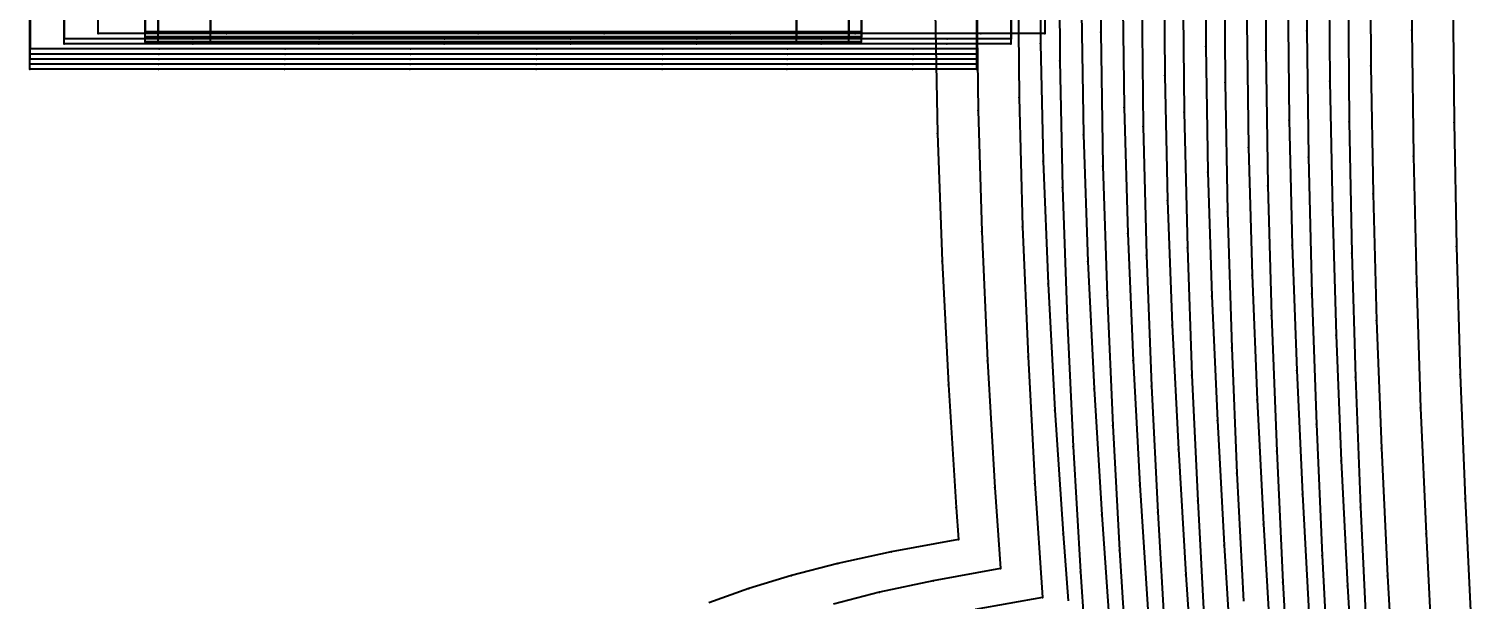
# Model space of a CAD drawing. Extents: x -2408 to 1029, y -526 to 2095.
# Drawn here: x -224.3 to -49.6, y 239.6 to 308.9 of the extents above; entities that cross this region are included whole.
import ezdxf

# ---------------------------------------------------------------- set-up
doc = ezdxf.new("R2010")
doc.units = 0

# ---------------------------------------------------------------- blocks, each defined once
blk = doc.blocks.new(' -30')
at = {"layer": '1'}
for points in [[(-229.340909, 544.673875), (-214.357411, 543.007636), (-199.380836, 541.282704), (-184.367609, 539.451497), (-169.415656, 537.522511), (-154.549495, 535.507821), (-139.623474, 533.388503), (-124.646614, 531.167397), (-109.742759, 528.897307), (-94.63028, 526.580048), (-94.802148, 510.607237), (-94.92007, 495.218377), (-94.849239, 479.974435), (-94.527407, 465.687633), (-93.937497, 450.831002), (-93.098738, 435.516135), (-92.109499, 420.534611), (-91.504507, 412.391815)], [(478.035278, 546.451263), (478.035278, 518.003273), (478.035278, 400.671844), (470.295849, 400.671844), (455.062391, 400.671844), (439.954714, 400.671844), (424.677277, 400.671844), (409.399835, 400.671844), (394.208775, 400.671844), (378.931338, 400.671844), (363.353195, 400.671844), (363.353195, 411.401223), (363.353195, 426.458583), (363.353195, 441.515962), (363.353195, 456.552738), (363.353195, 471.61011), (363.353195, 486.88547), (363.353195, 502.272308), (363.353195, 518.003273), (363.353195, 533.55951), (363.353195, 546.451263)]]:
    blk.add_lwpolyline(points, dxfattribs=at)
at = {"layer": '14'}
blk.add_lwpolyline([(-231.421617, 532.126365), (-215.539805, 530.358269), (-199.659932, 528.526835), (-184.716631, 526.701148), (-169.079779, 524.666477), (-154.148415, 522.623082), (-138.82949, 520.438341), (-123.25642, 518.13265), (-107.447786, 515.697021), (-107.630848, 499.494936), (-107.59201, 483.699343), (-107.334268, 469.047236), (-106.777074, 453.55854), (-106.009624, 438.589179), (-105.05906, 423.721831), (-104.773865, 419.820175), (-112.92615, 418.352416), (-119.410509, 416.948304), (-125.016039, 415.490597), (-130.165454, 413.906458), (-135.017357, 412.164035)], dxfattribs=at)
blk.add_lwpolyline([(377.323189, 403.973846), (377.323189, 408.932402), (377.323189, 423.927417), (377.323189, 438.905732), (377.323189, 454.422286), (377.323189, 470.256091), (377.323189, 485.591955), (377.323189, 501.153591), (377.323189, 518.003273), (393.747366, 518.003273), (409.447385, 518.003273), (425.024157, 518.003273), (440.491062, 518.003273), (455.351366, 518.003273), (464.065285, 518.003273), (464.065285, 403.973846), (455.429185, 403.973846), (440.589007, 403.973846), (425.125706, 403.973846), (409.39983, 403.973846), (393.716719, 403.973846)], close=True, dxfattribs=at)
at = {"layer": '2'}
for p in [(-104.773865, 419.820175), (377.323189, 403.973846), (378.847198, 403.973846), (385.197182, 403.973846), (456.191292, 403.973846), (462.541275, 403.973846), (464.065285, 403.973846), (363.353195, 400.671844), (478.035278, 400.671844)]:
    blk.add_point(p, dxfattribs=at)
at = {"layer": '3'}
for p in [(-94.849239, 479.974435), (-107.334268, 469.047236), (-94.527407, 465.687633), (-106.777074, 453.55854), (-93.937497, 450.831002), (-106.009624, 438.589179), (-93.098738, 435.516135), (-105.05906, 423.721831), (-92.109499, 420.534611), (-112.92615, 418.352416), (-119.410509, 416.948304), (-125.016039, 415.490597), (-130.165454, 413.906458), (393.716719, 403.973846), (409.39983, 403.973846), (425.125706, 403.973846), (440.589007, 403.973846), (455.429185, 403.973846), (378.931338, 400.671844), (394.208775, 400.671844), (409.399835, 400.671844), (424.677277, 400.671844), (439.954714, 400.671844), (455.062391, 400.671844), (470.295849, 400.671844)]:
    blk.add_point(p, dxfattribs=at)
at = {"layer": '8'}
for points in [[(378.847198, 518.003273), (378.847198, 502.284653), (378.847198, 486.964691), (378.847198, 471.449667), (378.847198, 456.448309), (378.847198, 441.014543), (378.847198, 426.013186), (378.847198, 411.011835), (378.847198, 403.973846)], [(385.197182, 518.003273), (385.197182, 502.519689), (385.197182, 487.217317), (385.197182, 471.820325), (385.197182, 456.606662), (385.197182, 441.209679), (385.197182, 426.124157), (385.197182, 411.051486), (385.197182, 403.973846)], [(456.191292, 518.003273), (456.191292, 403.973846)], [(462.541275, 518.003273), (462.541275, 403.973846)]]:
    blk.add_lwpolyline(points, dxfattribs=at)
blk = doc.blocks.new(' -31')
at = {"layer": '1'}
for points in [[(-224.661296, 547.900369), (-209.677459, 546.273139), (-194.588975, 544.567746), (-179.555679, 542.76568), (-164.49136, 540.856719), (-149.612358, 538.879205), (-134.57248, 536.78732), (-119.590017, 534.612449), (-104.571126, 532.37467), (-89.524498, 530.117836), (-89.730812, 514.301875), (-89.889013, 498.93564), (-89.879462, 483.678925), (-89.626827, 468.904622), (-89.106897, 453.535204), (-88.353528, 438.095688), (-87.433996, 422.815308), (-86.456261, 408.880959)], [(478.035278, 546.451263), (478.035278, 518.003273), (478.035278, 400.671844), (470.295849, 400.671844), (455.062391, 400.671844), (439.954714, 400.671844), (424.677277, 400.671844), (409.399835, 400.671844), (394.208775, 400.671844), (378.931338, 400.671844), (363.353195, 400.671844), (363.353195, 411.401223), (363.353195, 426.458583), (363.353195, 441.515962), (363.353195, 456.552738), (363.353195, 471.61011), (363.353195, 486.88547), (363.353195, 502.272308), (363.353195, 518.003273), (363.353195, 533.55951), (363.353195, 546.451263)]]:
    blk.add_lwpolyline(points, dxfattribs=at)
at = {"layer": '14'}
blk.add_lwpolyline([(-225.236624, 535.189131), (-210.056457, 533.535046), (-194.881169, 531.815889), (-179.880956, 530.013863), (-164.96576, 528.111366), (-149.778742, 526.078391), (-134.212277, 523.907193), (-118.401681, 521.618003), (-102.367792, 519.202194), (-102.591168, 502.7479), (-102.603046, 487.153104), (-102.402857, 471.839814), (-101.962557, 457.181413), (-101.253314, 441.500905), (-100.364637, 426.136454), (-99.693871, 416.315002), (-107.84615, 414.847221), (-114.330507, 413.443097), (-119.936035, 411.985387)], dxfattribs=at)
blk.add_lwpolyline([(377.323189, 403.973846), (377.323189, 408.932402), (377.323189, 423.927417), (377.323189, 438.905732), (377.323189, 454.422286), (377.323189, 470.256091), (377.323189, 485.591955), (377.323189, 501.153591), (377.323189, 518.003273), (393.747366, 518.003273), (409.447385, 518.003273), (425.024157, 518.003273), (440.491062, 518.003273), (455.351366, 518.003273), (464.065285, 518.003273), (464.065285, 403.973846), (455.429185, 403.973846), (440.589007, 403.973846), (425.125706, 403.973846), (409.39983, 403.973846), (393.716719, 403.973846)], close=True, dxfattribs=at)
at = {"layer": '2'}
for p in [(-99.693871, 416.315002), (377.323189, 403.973846), (378.847198, 403.973846), (385.197182, 403.973846), (456.191292, 403.973846), (462.541275, 403.973846), (464.065285, 403.973846), (363.353195, 400.671844), (478.035278, 400.671844)]:
    blk.add_point(p, dxfattribs=at)
at = {"layer": '3'}
for p in [(-102.402857, 471.839814), (-89.626827, 468.904622), (-101.962557, 457.181413), (-89.106897, 453.535204), (-101.253314, 441.500905), (-88.353528, 438.095688), (-100.364637, 426.136454), (-87.433996, 422.815308), (-107.84615, 414.847221), (-114.330507, 413.443097), (393.716719, 403.973846), (409.39983, 403.973846), (425.125706, 403.973846), (440.589007, 403.973846), (455.429185, 403.973846), (378.931338, 400.671844), (394.208775, 400.671844), (409.399835, 400.671844), (424.677277, 400.671844), (439.954714, 400.671844), (455.062391, 400.671844), (470.295849, 400.671844)]:
    blk.add_point(p, dxfattribs=at)
at = {"layer": '8'}
for points in [[(378.847198, 518.003273), (378.847198, 502.284653), (378.847198, 486.964691), (378.847198, 471.449667), (378.847198, 456.448309), (378.847198, 441.014543), (378.847198, 426.013186), (378.847198, 411.011835), (378.847198, 403.973846)], [(385.197182, 518.003273), (385.197182, 502.519689), (385.197182, 487.217317), (385.197182, 471.820325), (385.197182, 456.606662), (385.197182, 441.209679), (385.197182, 426.124157), (385.197182, 411.051486), (385.197182, 403.973846)], [(456.191292, 518.003273), (456.191292, 403.973846)], [(462.541275, 518.003273), (462.541275, 403.973846)]]:
    blk.add_lwpolyline(points, dxfattribs=at)
blk = doc.blocks.new(' -32')
at = {"layer": '1'}
for points in [[(-219.435042, 551.07711), (-204.436461, 549.484383), (-189.423476, 547.819198), (-174.51379, 546.062529), (-159.524407, 544.195696), (-144.498304, 542.236475), (-129.531487, 540.197388), (-114.530037, 538.064348), (-99.58351, 535.881365), (-84.422865, 533.652878), (-84.664211, 517.497694), (-84.850599, 502.462629), (-84.891852, 487.214944), (-84.704066, 472.179414), (-84.273397, 456.918529), (-83.613101, 441.527453), (-82.794173, 426.429278), (-81.832603, 411.349699)], [(478.035278, 546.451263), (478.035278, 518.003273), (478.035278, 400.671844), (470.295849, 400.671844), (455.062391, 400.671844), (439.954714, 400.671844), (424.677277, 400.671844), (409.399835, 400.671844), (394.208775, 400.671844), (378.931338, 400.671844), (363.353195, 400.671844), (363.353195, 411.401223), (363.353195, 426.458583), (363.353195, 441.515962), (363.353195, 456.552738), (363.353195, 471.61011), (363.353195, 486.88547), (363.353195, 502.272308), (363.353195, 518.003273), (363.353195, 533.55951), (363.353195, 546.451263)]]:
    blk.add_lwpolyline(points, dxfattribs=at)
at = {"layer": '14'}
blk.add_lwpolyline([(-219.927186, 538.359183), (-204.457169, 536.710053), (-188.995145, 534.986961), (-173.972639, 533.205913), (-158.8577, 531.306759), (-143.549379, 529.290806), (-127.963952, 527.154146), (-112.91974, 525.016082), (-97.287788, 522.707405), (-97.546838, 506.107599), (-97.600019, 489.682566), (-97.433359, 473.405649), (-97.009875, 457.723451), (-96.346461, 441.972495), (-95.516013, 426.636403), (-94.613867, 412.809792), (-102.766152, 411.342033)], dxfattribs=at)
blk.add_lwpolyline([(377.323189, 403.973846), (377.323189, 408.932402), (377.323189, 423.927417), (377.323189, 438.905732), (377.323189, 454.422286), (377.323189, 470.256091), (377.323189, 485.591955), (377.323189, 501.153591), (377.323189, 518.003273), (393.747366, 518.003273), (409.447385, 518.003273), (425.024157, 518.003273), (440.491062, 518.003273), (455.351366, 518.003273), (464.065285, 518.003273), (464.065285, 403.973846), (455.429185, 403.973846), (440.589007, 403.973846), (425.125706, 403.973846), (409.39983, 403.973846), (393.716719, 403.973846)], close=True, dxfattribs=at)
at = {"layer": '2'}
for p in [(-94.613867, 412.809792), (377.323189, 403.973846), (378.847198, 403.973846), (385.197182, 403.973846), (456.191292, 403.973846), (462.541275, 403.973846), (464.065285, 403.973846), (363.353195, 400.671844), (478.035278, 400.671844)]:
    blk.add_point(p, dxfattribs=at)
at = {"layer": '3'}
for p in [(-97.433359, 473.405649), (-84.704066, 472.179414), (-97.009875, 457.723451), (-84.273397, 456.918529), (-96.346461, 441.972495), (-83.613101, 441.527453), (-95.516013, 426.636403), (-82.794173, 426.429278), (393.716719, 403.973846), (409.39983, 403.973846), (425.125706, 403.973846), (440.589007, 403.973846), (455.429185, 403.973846), (378.931338, 400.671844), (394.208775, 400.671844), (409.399835, 400.671844), (424.677277, 400.671844), (439.954714, 400.671844), (455.062391, 400.671844), (470.295849, 400.671844)]:
    blk.add_point(p, dxfattribs=at)
at = {"layer": '8'}
for points in [[(378.847198, 518.003273), (378.847198, 502.284653), (378.847198, 486.964691), (378.847198, 471.449667), (378.847198, 456.448309), (378.847198, 441.014543), (378.847198, 426.013186), (378.847198, 411.011835), (378.847198, 403.973846)], [(385.197182, 518.003273), (385.197182, 502.519689), (385.197182, 487.217317), (385.197182, 471.820325), (385.197182, 456.606662), (385.197182, 441.209679), (385.197182, 426.124157), (385.197182, 411.051486), (385.197182, 403.973846)], [(456.191292, 518.003273), (456.191292, 403.973846)], [(462.541275, 518.003273), (462.541275, 403.973846)]]:
    blk.add_lwpolyline(points, dxfattribs=at)
blk = doc.blocks.new(' -33')
at = {"layer": '1'}
for points in [[(-229.748771, 555.867998), (-214.663975, 554.334272), (-199.587318, 552.761024), (-184.518769, 551.113028), (-169.449439, 549.362172), (-154.403529, 547.517787), (-139.385269, 545.59427), (-124.360433, 543.586255), (-109.413128, 541.504202), (-94.40716, 539.359567), (-79.322128, 537.190132), (-79.583214, 521.604267), (-79.803495, 506.49299), (-79.893775, 491.171975), (-79.773197, 476.059439), (-79.43103, 460.915727), (-78.87417, 445.812984), (-78.132577, 430.805671), (-77.226999, 415.564104), (-76.319799, 401.866341)], [(478.035278, 546.451263), (478.035278, 518.003273), (478.035278, 400.671844), (470.295849, 400.671844), (455.062391, 400.671844), (439.954714, 400.671844), (424.677277, 400.671844), (409.399835, 400.671844), (394.208775, 400.671844), (378.931338, 400.671844), (363.353195, 400.671844), (363.353195, 411.401223), (363.353195, 426.458583), (363.353195, 441.515962), (363.353195, 456.552738), (363.353195, 471.61011), (363.353195, 486.88547), (363.353195, 502.272308), (363.353195, 518.003273), (363.353195, 533.55951), (363.353195, 546.451263)]]:
    blk.add_lwpolyline(points, dxfattribs=at)
at = {"layer": '14'}
blk.add_lwpolyline([(-232.356252, 543.370659), (-216.603046, 541.7665), (-200.843434, 540.120773), (-185.092896, 538.397218), (-170.100999, 536.652065), (-154.722652, 534.758032), (-139.161279, 532.75081), (-123.330698, 530.626266), (-108.06106, 528.502795), (-92.207785, 526.212616), (-92.497917, 509.56942), (-92.592709, 493.613696), (-92.499211, 477.854126), (-92.182344, 462.500599), (-91.611132, 446.570637), (-90.867716, 431.101373), (-89.978962, 415.93521), (-89.533863, 409.304581)], dxfattribs=at)
at = {"layer": '2'}
for p in [(363.353195, 400.671844), (478.035278, 400.671844)]:
    blk.add_point(p, dxfattribs=at)
at = {"layer": '3'}
for p in [(-92.499211, 477.854126), (-79.773197, 476.059439), (-92.182344, 462.500599), (-79.43103, 460.915727), (-91.611132, 446.570637), (-78.87417, 445.812984), (-90.867716, 431.101373), (-78.132577, 430.805671), (-89.978962, 415.93521), (-77.226999, 415.564104), (378.931338, 400.671844), (394.208775, 400.671844), (409.399835, 400.671844), (424.677277, 400.671844), (439.954714, 400.671844), (455.062391, 400.671844), (470.295849, 400.671844)]:
    blk.add_point(p, dxfattribs=at)
blk = doc.blocks.new(' -34')
at = {"layer": '1'}
for points in [[(-224.667632, 559.063796), (-209.580622, 557.564088), (-194.579889, 556.026452), (-179.506059, 554.402791), (-164.488583, 552.684381), (-149.43639, 550.869334), (-134.508203, 548.99195), (-119.475633, 547.021967), (-104.476103, 544.974444), (-89.461433, 542.872094), (-74.224463, 540.724983), (-74.515587, 524.8052), (-74.760259, 509.756211), (-74.88508, 494.636046), (-74.818567, 479.584965), (-74.54163, 464.355679), (-74.059742, 449.312221), (-73.393561, 434.278013), (-72.572019, 419.162456), (-71.643353, 404.066203)], [(478.035278, 546.451263), (478.035278, 518.003273), (478.035278, 400.671844), (470.295849, 400.671844), (455.062391, 400.671844), (439.954714, 400.671844), (424.677277, 400.671844), (409.399835, 400.671844), (394.208775, 400.671844), (378.931338, 400.671844), (363.353195, 400.671844), (363.353195, 411.401223), (363.353195, 426.458583), (363.353195, 441.515962), (363.353195, 456.552738), (363.353195, 471.61011), (363.353195, 486.88547), (363.353195, 502.272308), (363.353195, 518.003273), (363.353195, 533.55951), (363.353195, 546.451263)]]:
    blk.add_lwpolyline(points, dxfattribs=at)
at = {"layer": '14'}
blk.add_lwpolyline([(-225.006669, 546.339513), (-210.03005, 544.845166), (-195.051501, 543.304491), (-180.083532, 541.688759), (-165.158046, 539.97702), (-149.556659, 538.087674), (-133.817431, 536.093392), (-118.691155, 534.102485), (-103.198992, 531.99205), (-87.12779, 529.717789), (-87.444471, 513.128595), (-87.573821, 497.793534), (-87.532142, 481.326858), (-87.263509, 465.080297), (-86.767524, 449.413887), (-86.078283, 433.655301), (-85.26271, 418.531257), (-84.453869, 405.799408)], dxfattribs=at)
at = {"layer": '2'}
for p in [(363.353195, 400.671844), (478.035278, 400.671844)]:
    blk.add_point(p, dxfattribs=at)
at = {"layer": '3'}
for p in [(-87.532142, 481.326858), (-74.818567, 479.584965), (-87.263509, 465.080297), (-74.54163, 464.355679), (-86.767524, 449.413887), (-74.059742, 449.312221), (-86.078283, 433.655301), (-73.393561, 434.278013), (-85.26271, 418.531257), (-72.572019, 419.162456), (378.931338, 400.671844), (394.208775, 400.671844), (409.399835, 400.671844), (424.677277, 400.671844), (439.954714, 400.671844), (455.062391, 400.671844), (470.295849, 400.671844)]:
    blk.add_point(p, dxfattribs=at)
blk = doc.blocks.new(' -35')
at = {"layer": '1'}
for points in [[(-219.825743, 562.302281), (-204.703902, 560.828106), (-189.573888, 559.301744), (-174.452077, 557.6967), (-159.393028, 555.99872), (-144.292206, 554.206132), (-129.36371, 552.360971), (-114.281239, 550.420899), (-99.342219, 548.420462), (-84.27683, 546.351641), (-69.129224, 544.258728), (-69.437398, 528.531169), (-69.712484, 513.024848), (-69.867898, 498.02009), (-69.844079, 482.5112), (-69.621157, 467.362138), (-69.185225, 451.859265), (-68.574569, 436.754475), (-67.811545, 421.687174), (-66.930013, 406.553247)], [(478.035278, 546.451263), (478.035278, 518.003273), (478.035278, 400.671844), (470.295849, 400.671844), (455.062391, 400.671844), (439.954714, 400.671844), (424.677277, 400.671844), (409.399835, 400.671844), (394.208775, 400.671844), (378.931338, 400.671844), (363.353195, 400.671844), (363.353195, 411.401223), (363.353195, 426.458583), (363.353195, 441.515962), (363.353195, 456.552738), (363.353195, 471.61011), (363.353195, 486.88547), (363.353195, 502.272308), (363.353195, 518.003273), (363.353195, 533.55951), (363.353195, 546.451263)]]:
    blk.add_lwpolyline(points, dxfattribs=at)
at = {"layer": '14'}
blk.add_lwpolyline([(-221.817557, 549.737256), (-206.570224, 548.250662), (-191.321893, 546.71407), (-174.997432, 544.98044), (-160.180583, 543.305561), (-144.361758, 541.421188), (-128.450832, 539.4399), (-113.214715, 537.470357), (-97.697227, 535.395233), (-82.047787, 533.223), (-82.386571, 516.780326), (-82.551145, 500.858718), (-82.553895, 485.097823), (-82.374938, 469.8937), (-81.971193, 454.307109), (-81.362613, 438.412146), (-80.623388, 423.163421), (-79.765243, 408.288339)], dxfattribs=at)
at = {"layer": '2'}
for p in [(363.353195, 400.671844), (478.035278, 400.671844)]:
    blk.add_point(p, dxfattribs=at)
at = {"layer": '3'}
for p in [(-82.374938, 469.8937), (-69.621157, 467.362138), (-81.971193, 454.307109), (-69.185225, 451.859265), (-81.362613, 438.412146), (-68.574569, 436.754475), (-80.623388, 423.163421), (-67.811545, 421.687174), (378.931338, 400.671844), (394.208775, 400.671844), (409.399835, 400.671844), (424.677277, 400.671844), (439.954714, 400.671844), (455.062391, 400.671844), (470.295849, 400.671844)]:
    blk.add_point(p, dxfattribs=at)
blk = doc.blocks.new(' -36')
at = {"layer": '1'}
for points in [[(-228.586526, 566.83085), (-213.636555, 565.425506), (-198.674168, 563.990806), (-183.732225, 562.501905), (-168.689359, 560.922246), (-153.765843, 559.25951), (-138.851626, 557.514511), (-123.877671, 555.693485), (-108.9804, 553.810085), (-94.00935, 551.841663), (-79.127872, 549.836981), (-64.03367, 547.791557), (-64.368349, 531.78176), (-64.65812, 516.612985), (-64.847127, 501.041495), (-64.862071, 485.869791), (-64.690573, 470.664153), (-64.327088, 455.496699), (-63.784388, 440.334805), (-63.094369, 425.353161), (-62.282581, 410.275614)], [(478.035278, 546.451263), (478.035278, 518.003273), (478.035278, 400.671844), (470.295849, 400.671844), (455.062391, 400.671844), (439.954714, 400.671844), (424.677277, 400.671844), (409.399835, 400.671844), (394.208775, 400.671844), (378.931338, 400.671844), (363.353195, 400.671844), (363.353195, 411.401223), (363.353195, 426.458583), (363.353195, 441.515962), (363.353195, 456.552738), (363.353195, 471.61011), (363.353195, 486.88547), (363.353195, 502.272308), (363.353195, 518.003273), (363.353195, 533.55951), (363.353195, 546.451263)]]:
    blk.add_lwpolyline(points, dxfattribs=at)
at = {"layer": '14'}
blk.add_lwpolyline([(-217.481456, 553.033374), (-201.963107, 551.550702), (-186.445579, 550.012542), (-170.571527, 548.351725), (-155.169203, 546.637477), (-139.138484, 544.758341), (-124.026077, 542.910319), (-108.564405, 540.950376), (-92.827239, 538.886789), (-76.967788, 536.72821), (-77.324321, 520.519492), (-77.52364, 504.052251), (-77.559616, 487.596643), (-77.408975, 471.626076), (-77.022212, 455.170913), (-76.472077, 439.774649), (-75.777909, 424.510275), (-74.942438, 409.13884)], dxfattribs=at)
at = {"layer": '2'}
for p in [(363.353195, 400.671844), (478.035278, 400.671844)]:
    blk.add_point(p, dxfattribs=at)
at = {"layer": '3'}
for p in [(-77.408975, 471.626076), (-64.690573, 470.664153), (-77.022212, 455.170913), (-64.327088, 455.496699), (-63.784388, 440.334805), (-76.472077, 439.774649), (-63.094369, 425.353161), (-75.777909, 424.510275), (378.931338, 400.671844), (394.208775, 400.671844), (409.399835, 400.671844), (424.677277, 400.671844), (439.954714, 400.671844), (455.062391, 400.671844), (470.295849, 400.671844)]:
    blk.add_point(p, dxfattribs=at)
blk = doc.blocks.new(' -37')
at = {"layer": '1'}
for points in [[(-223.870873, 570.077698), (-208.884311, 568.699824), (-193.860524, 567.283734), (-178.882822, 565.812434), (-163.91307, 564.262636), (-148.803086, 562.604376), (-133.852104, 560.882373), (-118.8881, 559.093336), (-103.953026, 557.239215), (-89.063701, 555.317868), (-74.143777, 553.345269), (-58.940139, 551.32328), (-59.285037, 535.679771), (-59.595045, 520.52381), (-59.811099, 505.360085), (-59.872621, 490.200861), (-59.763106, 475.37357), (-59.457493, 459.743633), (-58.990666, 444.59147), (-58.371386, 429.356144), (-57.615895, 414.215875), (-56.739934, 399.142059)], [(478.035278, 546.451263), (478.035278, 518.003273), (478.035278, 400.671844), (470.295849, 400.671844), (455.062391, 400.671844), (439.954714, 400.671844), (424.677277, 400.671844), (409.399835, 400.671844), (394.208775, 400.671844), (378.931338, 400.671844), (363.353195, 400.671844), (363.353195, 411.401223), (363.353195, 426.458583), (363.353195, 441.515962), (363.353195, 456.552738), (363.353195, 471.61011), (363.353195, 486.88547), (363.353195, 502.272308), (363.353195, 518.003273), (363.353195, 533.55951), (363.353195, 546.451263)]]:
    blk.add_lwpolyline(points, dxfattribs=at)
at = {"layer": '14'}
blk.add_lwpolyline([(-227.720586, 557.676432), (-211.9402, 556.228805), (-196.150944, 554.745059), (-180.365177, 553.198662), (-164.64115, 551.568195), (-149.020605, 549.84801), (-133.887354, 548.098921), (-118.623572, 546.262985), (-103.061235, 544.323751), (-87.957676, 542.379106), (-71.887789, 540.233421), (-72.278397, 523.201596), (-72.491257, 507.370553), (-72.562175, 491.873011), (-72.462142, 475.217164), (-72.163531, 459.560689), (-71.644482, 443.086247), (-71.011885, 427.871079), (-70.23439, 412.379166)], dxfattribs=at)
at = {"layer": '2'}
for p in [(363.353195, 400.671844), (478.035278, 400.671844)]:
    blk.add_point(p, dxfattribs=at)
at = {"layer": '3'}
for p in [(-59.763106, 475.37357), (-72.462142, 475.217164), (-72.163531, 459.560689), (-59.457493, 459.743633), (-58.990666, 444.59147), (-71.644482, 443.086247), (-58.371386, 429.356144), (-71.011885, 427.871079), (-57.615895, 414.215875), (378.931338, 400.671844), (394.208775, 400.671844), (409.399835, 400.671844), (424.677277, 400.671844), (439.954714, 400.671844), (455.062391, 400.671844), (470.295849, 400.671844)]:
    blk.add_point(p, dxfattribs=at)
blk = doc.blocks.new(' -38')
at = {"layer": '1'}
blk.add_lwpolyline([(-218.954244, 573.320155), (-203.930237, 571.966751), (-188.889928, 570.570908), (-173.875438, 569.115257), (-158.868778, 567.581384), (-143.820729, 565.953107), (-128.831895, 564.253433), (-113.898613, 562.497704), (-98.924752, 560.671467), (-83.907708, 558.768323), (-68.948437, 556.825968), (-53.847418, 554.854164), (-54.215335, 538.936708), (-54.548529, 523.451694), (-54.783795, 508.175085), (-54.869264, 492.686569), (-54.782944, 477.237345), (-54.518242, 461.750902), (-54.089488, 446.395262), (-53.50219, 430.917666), (-52.77128, 415.446312), (-51.94388, 400.436293)], dxfattribs=at)
at = {"layer": '14'}
blk.add_lwpolyline([(-223.482146, 560.973282), (-207.429718, 559.531914), (-191.370191, 558.048706), (-175.315951, 556.497855), (-159.779736, 554.907092), (-143.928005, 553.186272), (-128.608882, 551.442737), (-113.199455, 549.618944), (-97.54333, 547.700324), (-82.433049, 545.787872), (-66.80779, 543.738594), (-67.209899, 527.077992), (-67.453964, 510.809829), (-67.555898, 494.735172), (-67.503692, 479.124626), (-67.25173, 462.706076), (-66.815237, 446.974547), (-66.191466, 430.540855), (-65.448873, 414.684796), (-64.616711, 399.548003)], dxfattribs=at)
at = {"layer": '3'}
for p in [(-67.503692, 479.124626), (-54.782944, 477.237345), (-67.25173, 462.706076), (-54.518242, 461.750902), (-66.815237, 446.974547), (-54.089488, 446.395262), (-66.191466, 430.540855), (-53.50219, 430.917666), (-65.448873, 414.684796), (-52.77128, 415.446312)]:
    blk.add_point(p, dxfattribs=at)
blk = doc.blocks.new(' -39')
at = {"layer": '1'}
blk.add_lwpolyline([(-229.211684, 577.890724), (-214.075544, 576.578375), (-199.01652, 575.24766), (-184.067689, 573.880953), (-169.018713, 572.440765), (-153.977396, 570.922887), (-138.997513, 569.325083), (-123.973036, 567.648253), (-109.011203, 565.918443), (-94.000998, 564.119037), (-79.004883, 562.252142), (-64.008562, 560.340224), (-48.755493, 558.384438), (-49.133385, 542.710391), (-49.479879, 527.438725), (-49.74085, 512.102741), (-49.859498, 496.827476), (-49.822032, 481.582596), (-49.621855, 466.308197), (-49.262145, 451.036709), (-48.750325, 435.78519), (-48.097696, 420.523488), (-47.314612, 405.109559)], dxfattribs=at)
at = {"layer": '14'}
blk.add_lwpolyline([(-230.816082, 565.285434), (-215.66903, 563.969154), (-200.509072, 562.629063), (-185.346075, 561.245072), (-170.189924, 559.797094), (-154.881495, 558.248457), (-139.937051, 556.65159), (-124.383695, 554.913005), (-108.748068, 553.095755), (-92.870939, 551.185247), (-77.555531, 549.281982), (-61.727786, 547.243805), (-62.137311, 531.029687), (-62.411743, 514.366241), (-62.544907, 497.740003), (-62.52175, 481.497821), (-62.331908, 466.192142), (-61.926329, 449.617789), (-61.377146, 433.813559), (-60.688099, 417.919187), (-59.889496, 402.333824)], dxfattribs=at)
at = {"layer": '3'}
for p in [(-62.52175, 481.497821), (-49.822032, 481.582596), (-62.331908, 466.192142), (-49.621855, 466.308197), (-49.262145, 451.036709), (-61.926329, 449.617789), (-48.750325, 435.78519), (-61.377146, 433.813559), (-48.097696, 420.523488), (-60.688099, 417.919187)]:
    blk.add_point(p, dxfattribs=at)
blk = doc.blocks.new(' -40')
at = {"layer": '1'}
blk.add_lwpolyline([(-224.321489, 581.133027), (-209.343147, 579.861041), (-194.283844, 578.553351), (-179.173902, 577.191997), (-164.125082, 575.769498), (-149.083702, 574.270242), (-133.976347, 572.68098), (-118.950942, 571.029147), (-103.870709, 569.313084), (-88.858868, 567.542741), (-73.965148, 565.720065), (-58.966446, 563.841436), (-43.664026, 561.913757), (-44.063739, 545.963203), (-44.419946, 530.92332), (-44.698645, 515.631589), (-44.840741, 500.588115), (-44.843677, 485.987222), (-44.695851, 470.386511), (-44.401336, 455.34522), (-43.939352, 439.820551), (-43.350551, 424.78795), (-42.627892, 409.482659)], dxfattribs=at)
at = {"layer": '14'}
blk.add_lwpolyline([(-226.617291, 568.584246), (-211.216935, 567.274988), (-195.805222, 565.936893), (-180.392005, 564.550442), (-164.987136, 563.096115), (-149.946958, 561.592156), (-134.795402, 559.995191), (-119.062964, 558.262174), (-103.289328, 556.456834), (-88.199091, 554.671262), (-72.678363, 552.776685), (-56.647787, 550.749016), (-57.08739, 533.820379), (-57.364602, 518.035662), (-57.518845, 502.68963), (-57.543601, 485.94302), (-57.408597, 470.474141), (-57.085031, 454.530621), (-56.629123, 439.510557), (-56.016861, 423.738739), (-55.302816, 408.380338)], dxfattribs=at)
at = {"layer": '3'}
for p in [(-57.408597, 470.474141), (-44.695851, 470.386511), (-57.085031, 454.530621), (-44.401336, 455.34522), (-56.629123, 439.510557), (-43.939352, 439.820551), (-43.350551, 424.78795), (-56.016861, 423.738739)]:
    blk.add_point(p, dxfattribs=at)

msp = doc.modelspace()

# ---------------------------------------------------------------- block references
at = {"layer": '1'}
for name, p in [(' -36', (-583.359915, -93.009197)), (' -32', (-587.506908, -95.474868)), (' -37', (-579.276546, -92.393365)), (' -34', (-587.46481, -94.242756)), (' -33', (-587.486083, -94.859148)), (' -35', (-583.382004, -93.626476)), (' -31', (-587.527219, -96.089244)), (' -30', (-587.547006, -96.703028)), (' -32', (-6.918598, -172.870121)), (' -38', (-6.951881, -172.870051)), (' -36', (-6.940789, -172.870126)), (' -34', (-6.929678, -172.869999)), (' -39', (-6.957418, -172.869929)), (' -37', (-6.946326, -172.869989)), (' -35', (-6.935229, -172.87)), (' -33', (-6.924133, -172.870029)), (' -40', (-6.962963, -172.869906)), (' -31', (-6.913053, -172.870221)), (' -30', (-6.907502, -172.870213))]:
    msp.add_blockref(name, p, dxfattribs=at)

doc.saveas('drawing.dxf')
